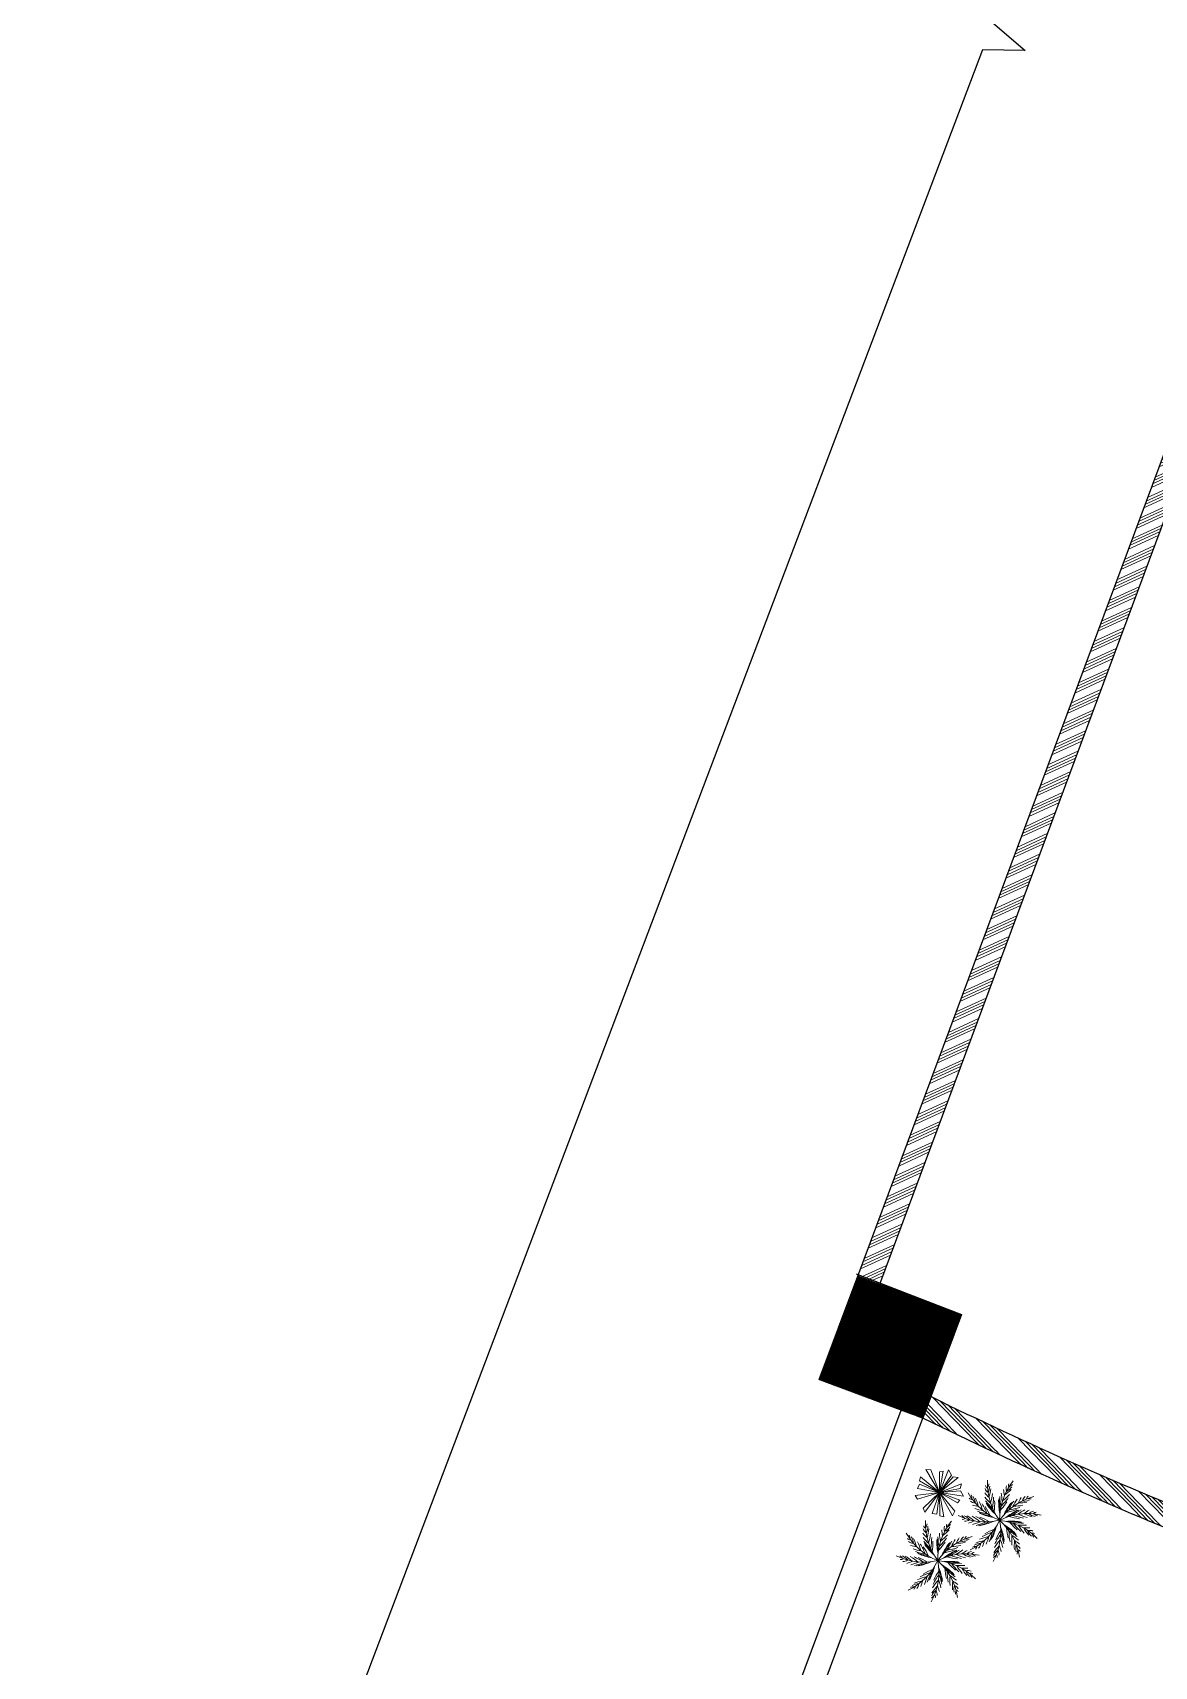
# Model space of a CAD drawing. Header units: millimetres. Extents: x -774950 to -670403, y -1165325 to -1109738.
# Drawn here: x -774950 to -765314, y -1148954 to -1134914 of the extents above; entities that cross this region are included whole.
import ezdxf

# ---------------------------------------------------------------- set-up
doc = ezdxf.new("R2010")
doc.units = ezdxf.units.MM
doc.header["$LTSCALE"] = 3000
doc.header["$MEASUREMENT"] = 0
doc.layers.get('0').update_dxf_attribs({"linetype": 'CONTINUOUS'})
for name, color, linetype, lineweight in [('150 mm WALL', 134, 'CONTINUOUS', 25), ('A-Bushes', 75, 'CONTINUOUS', 0), ('A-INDOOR PLANTS', 84, 'CONTINUOUS', 5), ('A-WALL', 26, 'CONTINUOUS', 25), ('AR_01_WALL', 134, 'CONTINUOUS', 20), ('I- FURN', 251, 'CONTINUOUS', 9)]:
    doc.layers.add(name, color=color, linetype=linetype, lineweight=lineweight)
for name, color, linetype in [('FURN-TOA', 7, 'CONTINUOUS'), ('HATCH', 8, 'CONTINUOUS'), ('STR_COL', 3, 'CONTINUOUS'), ('str_col_hatch', 8, 'CONTINUOUS'), ('WALL', 16, 'CONTINUOUS')]:
    doc.layers.add(name, color=color, linetype=linetype)

# ---------------------------------------------------------------- blocks, each defined once
blk = doc.blocks.new('*U459')
at = {"layer": 'AR_01_WALL'}
h = blk.add_hatch(dxfattribs=at)
h.set_pattern_fill('ANSI34', color=8, scale=7, angle=90)
h.set_pattern_definition([(135, (951725.34, 6184.83), (-94.29269, -94.29269), []), (135, (951725.34, 6216.26), (-94.29269, -94.29269), []), (135, (951725.34, 6247.69), (-94.29269, -94.29269), []), (135, (951725.34, 6279.12), (-94.29269, -94.29269), [])])
h.paths.add_polyline_path([(284137, 139951), (293537, 139951), (293537, 139751), (284137, 139751)])
blk.add_lwpolyline([(284137, 139951), (293537, 139951), (293537, 139751), (284137, 139751), (284137, 139951)], dxfattribs=at)
blk = doc.blocks.new('vw layout final block')
at = {"layer": 'AR_01_WALL', "linetype": 'Continuous'}
h = blk.add_hatch(dxfattribs=at)
h.set_pattern_fill('ANSI34', color=8, scale=190, angle=89.0234)
h.set_pattern_definition([(134.023449, (138071.39, 69489.95), (-102.4654, -99.030762), []), (134.023449, (138071.96, 69523.54), (-102.4654, -99.030762), []), (134.023449, (138072.53, 69557.12), (-102.4654, -99.030762), []), (134.023449, (138073.1, 69590.7), (-102.4654, -99.030762), [])])
edge = h.paths.add_edge_path()
edge.add_line((-639752, -1055181), (-639828, -1055371))
edge.add_arc((-626345, -1021737), 36237, 243.8179, 248.1553, ccw=False)
edge.add_line((-642334, -1054255), (-642264, -1054070))
edge.add_arc((-626988, -1022925), 34690, 243.8729, 248.4115)
at = {"layer": 'str_col_hatch', "linetype": 'Continuous'}
h = blk.add_hatch(dxfattribs=at)
h.set_pattern_fill('ANSI31', color=256, scale=50, angle=340, style=0)
h.set_pattern_definition([(25, (-15832.223, -471116.0655), (-2.641364136, 5.66442367), [])])
h.paths.add_polyline_path([(-643224, -1053924), (-642334, -1054255), (-642299, -1054163), (-642299, -1054163), (-642299, -1054163), (-642299, -1054162), (-642299, -1054162), (-642002, -1053365), (-642893, -1053034)])
h.paths.add_polyline_path([(-637145, -1055280), (-637407, -1055982), (-636704, -1056244), (-636442, -1055541)])
h.paths.add_polyline_path([(-645909, -1063862), (-645577, -1062971), (-646468, -1062640), (-646799, -1063530)])
at = {"layer": 'FURN-TOA', "linetype": 'Continuous'}
for p, q in [((-642893, -1053034), (-636004, -1034524)), ((-642705, -1053103), (-639426, -1044294))]:
    blk.add_line(p, q, dxfattribs=at)
at = {"layer": 'HATCH', "linetype": 'Continuous', "elevation": 0}
blk.add_lwpolyline([(-632262, -1017172), (-641645, -1042028), (-642010, -1042023), (-641456, -1042500), (-641822, -1042496), (-649982, -1064031)], dxfattribs=at)
blk.add_lwpolyline([(-639752, -1055181), (-639828, -1055371, -0.018928), (-642334, -1054255), (-642264, -1054070, 0.019806)], format="xyb", close=True, dxfattribs=at)
at = {"layer": 'STR_COL'}
blk.add_lwpolyline([(-643224, -1053924), (-642893, -1053034), (-642002, -1053365), (-642334, -1054255), (-643224, -1053924)], dxfattribs=at)
at = {"layer": 'WALL'}
for p, q in [((-645577, -1062971), (-642334, -1054255)), ((-644056, -1058309), (-642521, -1054186))]:
    blk.add_line(p, q, dxfattribs=at)
at = {"layer": '150 mm WALL', "lineweight": 25, "rotation": 249.5858934164234}
blk.add_blockref('*U459', (-671481, -729186), dxfattribs=at)
blk = doc.blocks.new('TREE-26')
at = {"color": 94}
for centre, radius, start, end in [((49.1, 77.3), 91.5, 197.8706, 237.5936), ((2.6, 51.8), 11.3, 182.879, 221.5346), ((-1.9, 54.7), 4.73, 173.7791, 233.0395), ((85.1, 33.7), 91.5, 161.8706, 201.5936), ((-54.1, 69.6), 57.6, 326.0526, 338.8318), ((-22.2, 58.7), 22.1, 317.4391, 345.0127), ((-11.3, 60.7), 10.9, 308.4321, 338.3515), ((-33.7, 43.1), 4.73, 209.7791, 269.0395), ((-28.3, 43.5), 11.3, 218.879, 257.5346), ((15.2, 125.5), 108, 242.1883, 247.1386), ((-44.8, 42.4), 10.9, 344.4321, 14.3515), ((20.5, 118.3), 108, 240.5673, 247.2107), ((-52.4, 34.4), 22.1, 353.4391, 21.0127), ((-84.7, 24.5), 57.6, 2.0526, 14.8318), ((-92, 15), 70.3, 3.5529, 15.111), ((-109.4, -4.4), 94.8, 10.6755, 20.6307), ((87, 75.4), 108, 202.9483, 211.3077), ((88, 69.9), 108, 201.6825, 211.4019), ((89, 65.8), 108, 200.5186, 211.4981), ((86.1, 83.7), 108, 204.5673, 211.2107), ((86.1, 92.6), 108, 206.1883, 211.1386), ((-65.6, 66.2), 70.3, 327.5529, 339.111), ((-91.1, 60.7), 94.8, 334.6755, 344.6307), ((-84.5, 48.6), 87, 337.0347, 347.4268), ((79.2, -45.9), 91.5, 110.1725, 149.8955), ((106.7, -29.1), 108, 148.8205, 159.8), ((109.4, -25.8), 108, 149.9844, 159.7037), ((113.1, -21.5), 108, 151.2501, 159.6096), ((119.1, -15.7), 108, 152.8691, 159.5126), ((11.3, 92.6), 70.3, 275.8548, 287.4128), ((126.1, -10.1), 108, 154.4902, 159.4404), ((21.1, 85.6), 57.6, 274.3545, 287.1337), ((32.3, 53.8), 22.1, 265.741, 293.3146), ((42.3, 30.1), 11.3, 131.1808, 169.8364), ((41.8, 35.4), 4.73, 122.081, 181.3414), ((40.6, 46.5), 10.9, 256.734, 286.6534), ((-7.5, 91.2), 91.5, 234.9681, 274.6912), ((-52.9, 14.1), 4.73, 246.8767, 306.1371), ((-61.3, 6.8), 10.9, 21.5297, 51.4491), ((-48.8, 17.6), 11.3, 255.9765, 294.6321), ((-62.6, -4.2), 22.1, 30.5366, 58.1102), ((-82.3, -31.5), 57.6, 39.1502, 51.9294), ((-63.6, 109.3), 108, 279.2858, 284.2361), ((-55, 106.8), 108, 277.6648, 284.3082), ((-82.5, -43.5), 70.3, 40.6505, 52.2085), ((-46.8, 105.2), 108, 276.0458, 284.4052), ((-84.6, -69.5), 94.8, 47.7731, 57.7282), ((26.1, 112.1), 108, 238.9483, 247.3077), ((-71.1, -66.7), 87, 50.1322, 60.5244), ((30.1, 108.2), 108, 237.6825, 247.4019), ((33.3, 105.5), 108, 236.5186, 247.4981), ((-96.9, -10.4), 87, 13.0347, 23.4268), ((39.3, -82.7), 91.5, 75.6722, 115.3952), ((-14.3, 96.4), 87, 285.3366, 295.7287), ((71.5, -84.4), 108, 114.3202, 125.2997), ((-8.8, 109.1), 94.8, 282.9774, 292.9325), ((75.5, -83.2), 108, 115.4841, 125.2035), ((42.9, 87.6), 87, 250.8363, 261.2284), ((81, -81.8), 108, 116.7498, 125.1093), ((54.6, 94.9), 94.8, 248.4771, 258.4323), ((89.2, -80.4), 108, 118.3688, 125.0123), ((61.7, 69.9), 70.3, 241.3545, 252.9126), ((98.1, -79.7), 108, 119.9899, 124.9402), ((65.8, 58.6), 57.6, 239.8542, 252.6334), ((57.1, 26), 22.1, 231.2407, 258.8143), ((51.9, 0.8), 11.3, 96.6805, 135.3361), ((54.5, 5.6), 4.73, 87.5807, 146.8411), ((59.8, 15.3), 10.9, 222.2337, 252.1531), ((-59.7, 69.4), 91.5, 270.9681, 310.6912), ((-53.6, -30.6), 10.9, 57.5297, 87.4491), ((-51.1, -19.7), 4.73, 282.8767, 342.1371), ((-48.2, -40.2), 22.1, 66.5366, 94.1102), ((-48, -73.9), 57.6, 75.1502, 87.9294), ((-49.8, -14.5), 11.3, 291.9765, 330.6321), ((-115.7, 51), 108, 315.2858, 320.2361), ((-41.1, -83.7), 70.3, 76.6505, 88.2085), ((-87.9, 25.6), 91.5, 304.0339, 343.7569), ((-27.6, -106), 94.8, 83.7731, 93.7282), ((-107.3, 54), 108, 313.6648, 320.3082), ((-41.3, 104.5), 108, 274.7801, 284.4994), ((-37, 104.2), 108, 273.6161, 284.5957), ((-18.3, -95.8), 87, 86.1322, 96.5244), ((-99.7, 57.5), 108, 312.0458, 320.4052), ((-94.8, 60.3), 108, 310.7801, 320.4994), ((-91.2, 62.6), 108, 309.6161, 320.5957), ((34.7, -103.9), 94.8, 116.8388, 126.794), ((36.9, -90.2), 87, 119.198, 129.5901), ((-115, -6.2), 108, 345.1116, 353.471), ((-89.7, -18), 91.5, 331.6319, 11.355), ((-112.3, -1.2), 108, 343.8458, 353.5652), ((-110.6, 2.6), 108, 342.6819, 353.6614), ((78.9, -76), 94.8, 144.4368, 154.392), ((74.5, -62.8), 87, 146.796, 157.1882), ((-62, -67.3), 91.5, 7.6319, 47.355), ((-10.6, -90.9), 91.5, 43.6319, 83.355), ((-99.2, -48.9), 108, 10.2799, 21.2595), ((-99, -53.1), 108, 11.4439, 21.1632), ((-99, -58.7), 108, 12.7096, 21.069), ((-51.5, -97.9), 108, 46.2799, 57.2595), ((15.8, -109.5), 108, 82.2799, 93.2595), ((-48.9, -101.2), 108, 47.4439, 57.1632), ((97.2, -7), 87, 182.796, 193.1882), ((-45.6, -105.7), 108, 48.7096, 57.069), ((108.5, -15.1), 94.8, 180.4368, 190.392), ((19.9, -110.6), 108, 83.4439, 93.1632), ((82.8, 51.5), 87, 218.796, 229.1882), ((87.9, -31.1), 70.3, 173.3143, 184.8723), ((-41.2, -112.8), 108, 50.3286, 56.972), ((25.3, -112.3), 108, 84.7096, 93.069), ((96.6, 51.5), 94.8, 216.4368, 226.392), ((33, -115.5), 108, 86.3286, 92.972), ((89.4, 26.5), 70.3, 209.3143, 220.8723), ((40.9, -119.7), 108, 87.9496, 92.8999), ((86.9, 14.7), 57.6, 207.814, 220.5932), ((62.2, -8.2), 22.1, 199.2004, 226.774), ((44.4, -26.9), 11.3, 64.6403, 103.2959), ((49.1, -24.2), 4.73, 55.5404, 114.8009), ((58.8, -18.7), 10.9, 190.1934, 220.1128), ((-28.3, -54.9), 10.9, 90.5954, 120.5148), ((-18.5, -59.9), 22.1, 99.6024, 127.176), ((0, -88.1), 57.6, 108.2159, 120.9952), ((-32, -44.4), 4.73, 315.9424, 15.2029), ((11.2, -92.6), 70.3, 109.7162, 121.2743), ((-33.9, -39.3), 11.3, 325.0423, 3.6979), ((-124.8, -20.4), 108, 348.3516, 353.3019), ((-119.4, -13.3), 108, 346.7306, 353.374), ((11.4, -61.7), 22.1, 127.2004, 154.774), ((40.9, -78.1), 57.6, 135.814, 148.5932), ((52.8, -76.8), 70.3, 137.3143, 148.8723), ((-11.8, -50.5), 11.3, 352.6403, 31.2959), ((-101.2, -75.9), 108, 15.9496, 20.8999), ((-99.7, -67.1), 108, 14.3286, 20.972), ((79, -39.1), 57.6, 171.814, 184.5932), ((-37.3, -120.8), 108, 51.9496, 56.8999), ((45.5, -43.2), 22.1, 163.2004, 190.774), ((20.2, -47.8), 11.3, 28.6403, 67.2959), ((36.6, -49.7), 10.9, 154.1934, 184.1128), ((25.5, -48.5), 4.73, 19.5404, 78.8009), ((0.4, -61.7), 10.9, 118.1934, 148.1128), ((-7.8, -54.2), 4.73, 343.5404, 42.8009)]:
    blk.add_arc(centre, radius, start, end, dxfattribs=at)
blk = doc.blocks.new('y')
at = {"layer": 'A-INDOOR PLANTS'}
for p, q in [((283637, -12431), (283632, -12471)), ((283752, -12546), (283632, -12471)), ((283752, -12546), (283637, -12431)), ((283697, -12419), (283673, -12424)), ((283752, -12546), (283673, -12424)), ((283752, -12546), (283697, -12419)), ((283775, -12369), (283745, -12385)), ((283752, -12546), (283745, -12385)), ((283752, -12546), (283775, -12369)), ((283752, -12546), (283827, -12398)), ((283752, -12546), (283844, -12420)), ((283752, -12546), (283852, -12441)), ((283752, -12546), (283876, -12463)), ((283844, -12420), (283827, -12398)), ((283876, -12463), (283852, -12441)), ((283752, -12546), (283593, -12552)), ((283615, -12575), (283593, -12552)), ((283625, -12486), (283599, -12504)), ((283752, -12546), (283599, -12504)), ((283752, -12546), (283614, -12632)), ((283752, -12546), (283615, -12575)), ((283752, -12546), (283618, -12591)), ((283752, -12546), (283625, -12486)), ((283752, -12546), (283647, -12646)), ((283752, -12546), (283669, -12657)), ((283752, -12546), (283708, -12702)), ((283752, -12546), (283734, -12724)), ((283752, -12546), (283910, -12500)), ((283752, -12546), (283903, -12527)), ((283752, -12546), (283895, -12599)), ((283752, -12546), (283895, -12627)), ((283752, -12546), (283825, -12672)), ((283752, -12546), (283854, -12656)), ((283752, -12546), (283812, -12690)), ((283752, -12546), (283791, -12707)), ((283903, -12527), (283910, -12500)), ((283614, -12632), (283618, -12591)), ((283669, -12657), (283647, -12646)), ((283812, -12690), (283791, -12707)), ((283854, -12656), (283825, -12672)), ((283895, -12599), (283895, -12627)), ((283734, -12724), (283708, -12702))]:
    blk.add_line(p, q, dxfattribs=at)
blk = doc.blocks.new('CHAIR - STEELCASE - LETSB')
at = {"layer": 'I- FURN', "color": 24, "lineweight": 9}
for points in [[(-370, 258, -0.089353), (-370, 317, -0.334929), (-361, 325, -0.034973), (-180, 330, -0.382328), (-170, 321, -0.10237), (-170, 253, -0.318036), (-180, 244, -0.036857), (-361, 249, -0.333729)], [(-370, -242, 0.089353), (-370, -301, 0.334929), (-361, -309, 0.034973), (-180, -315, 0.382328), (-170, -305, 0.10237), (-170, -238, 0.318036), (-180, -229, 0.036857), (-361, -234, 0.333729)]]:
    blk.add_lwpolyline(points, format="xyb", close=True, dxfattribs=at)
at = {"layer": 'I- FURN'}
blk.add_lwpolyline([(-513, 242, 0.34479), (-528, 230, 0.096497), (-528, -218, 0.361045), (-516, -229), (-494, -229, 0.246071), (-466, -205, -0.226994), (-446, -191), (-440, -191, 0.417254), (-430, -177, -0.104406), (-430, 189, 0.398452), (-439, 204, -0.367565), (-466, 218, 0.274839), (-497, 242)], format="xyb", close=True, dxfattribs=at)
at = {"layer": 'I- FURN', "color": 24, "lineweight": 9}
for points in [[(-508, -229, 0.46809), (-488, -205, -0.090711), (-488, 218, 0.462177), (-507, 242, -100.177069)], [(-488, 217), (-478, 217, -0.321496), (-469, 210, 0.282757), (-430, 188, -1.025051)], [(-488, -205), (-478, -205, 0.321496), (-469, -198, -0.282757), (-430, -176, 1.025051)]]:
    blk.add_lwpolyline(points, format="xyb", dxfattribs=at)
at = {"layer": 'I- FURN', "color": 8, "lineweight": 5}
blk.add_lwpolyline([(-464, 213, 0.188155), (-445, 203), (-439, 204, -0.15219), (-410, 229, 0.211085), (-414, 230), (-459, 229, 0.414214), (-464, 223)], format="xyb", close=True, dxfattribs=at)
at = {"layer": 'I- FURN'}
blk.add_lwpolyline([(-95, -229), (-390, -220, -0.232948), (-440, -191, 0.417374), (-430, -177, -0.10441), (-430, 189, 0.39834), (-439, 204, -0.21659), (-401, 231), (-78, 242, -0.366213), (-13, 173, -0.077985), (-14, -173, -0.376278), (-95, -229)], format="xyb", dxfattribs=at)
at = {"layer": 'I- FURN', "color": 8, "lineweight": 5}
for points in [[(-216, 237), (-214, 243)], [(-184, 244), (-186, 238)], [(-218, -225), (-217, -228)], [(-188, -228), (-189, -226)]]:
    blk.add_lwpolyline(points, dxfattribs=at)
for points in [[(-471, -25, -0.007805), (-471, 37, -0.087218), (-470, 43, -0.229267), (-469, 43), (-466, 43, -0.210582), (-464, 38, 0.008162), (-464, -24, -0.166545), (-465, -31, -0.375811), (-466, -31), (-469, -31, -0.246214), (-471, -28, 0.024513), (-471, -25, -1.199362)], [(-446, -191), (-440, -191, 0.15219), (-410, -215, -0.211085), (-414, -217), (-459, -217, -0.414214), (-464, -212), (-464, -202)]]:
    blk.add_lwpolyline(points, format="xyb", dxfattribs=at)
blk = doc.blocks.new('FURNITURE - V CONFERENCE 16 PAX')
at = {"layer": 'I- FURN'}
blk.add_lwpolyline([(737, -600), (1525, 6151), (822, 6162), (114, 100), (-114, 100), (-822, 6162), (-1525, 6150), (-737, -600)], close=True, dxfattribs=at)
for p, rotation in [((-1543, 5760), 6.685716546711697), ((-1454, 5030), 6.685716546711697), ((-1365, 4289), 6.685716546711697), ((-1276, 3559), 6.685716546711697), ((-1187, 2819), 6.685716546711697), ((-1098, 2056), 6.685716546711697), ((-1098, 2056), 6.685716546711697), ((-1009, 1293), 6.685716546711697), ((-921, 545), 6.685716546711697), ((-834, -204), 6.685716546711697), ((-396, -650), 90)]:
    blk.add_blockref('CHAIR - STEELCASE - LETSB', p, dxfattribs=dict(at, rotation=rotation))
for p, xscale, rotation in [((1543, 5760), -0.9999999999999998, 353.3142834532883), ((1454, 5030), -0.9999999999999998, 353.3142834532883), ((1365, 4289), -0.9999999999999998, 353.3142834532883), ((1276, 3559), -0.9999999999999998, 353.3142834532883), ((1187, 2819), -0.9999999999999998, 353.3142834532883), ((1098, 2056), -0.9999999999999998, 353.3142834532883), ((1098, 2056), -0.9999999999999998, 353.3142834532883), ((1009, 1293), -0.9999999999999998, 353.3142834532883), ((921, 545), -0.9999999999999998, 353.3142834532883), ((834, -204), -0.9999999999999998, 353.3142834532883), ((396, -650), -1, 270)]:
    blk.add_blockref('CHAIR - STEELCASE - LETSB', p, dxfattribs=dict(at, xscale=xscale, rotation=rotation))

msp = doc.modelspace()

# ---------------------------------------------------------------- linework, layer by layer
at = {"layer": 'A-WALL'}
msp.add_line((-767874.3, -1145580.3, 0), (-766970.2, -1145930.7, 0), dxfattribs=at)

# ---------------------------------------------------------------- block references
at = {"layer": 'A-Bushes'}
for name, p, xscale, yscale, zscale, rotation in [('y', (-465804.3, -942436), 1.283267751634508, 1.283267751634508, 1.283267751634508, 216.7607852857589), ('TREE-26', (-766642.7, -1147698.9), 5.783146462209955, 5.783146462209955, 5.783146462209955, 133.3728978506517), ('TREE-26', (-767174.2, -1148044.9), 5.783146462209955, 5.783146462209955, 5.783146462209955, 133.3728978506517)]:
    msp.add_blockref(name, p, dxfattribs=dict(at, xscale=xscale, yscale=yscale, zscale=zscale, rotation=rotation))
at = {"layer": 'A-WALL', "linetype": 'Continuous'}
msp.add_blockref('vw layout final block', (-124968, -92565.7, 0), dxfattribs=at)
at = {"layer": 'I- FURN', "xscale": -1, "rotation": 339.585874840749}
msp.add_blockref('FURNITURE - V CONFERENCE 16 PAX', (-763812, -1144906.3, 0), dxfattribs=at)

doc.saveas('drawing.dxf')
